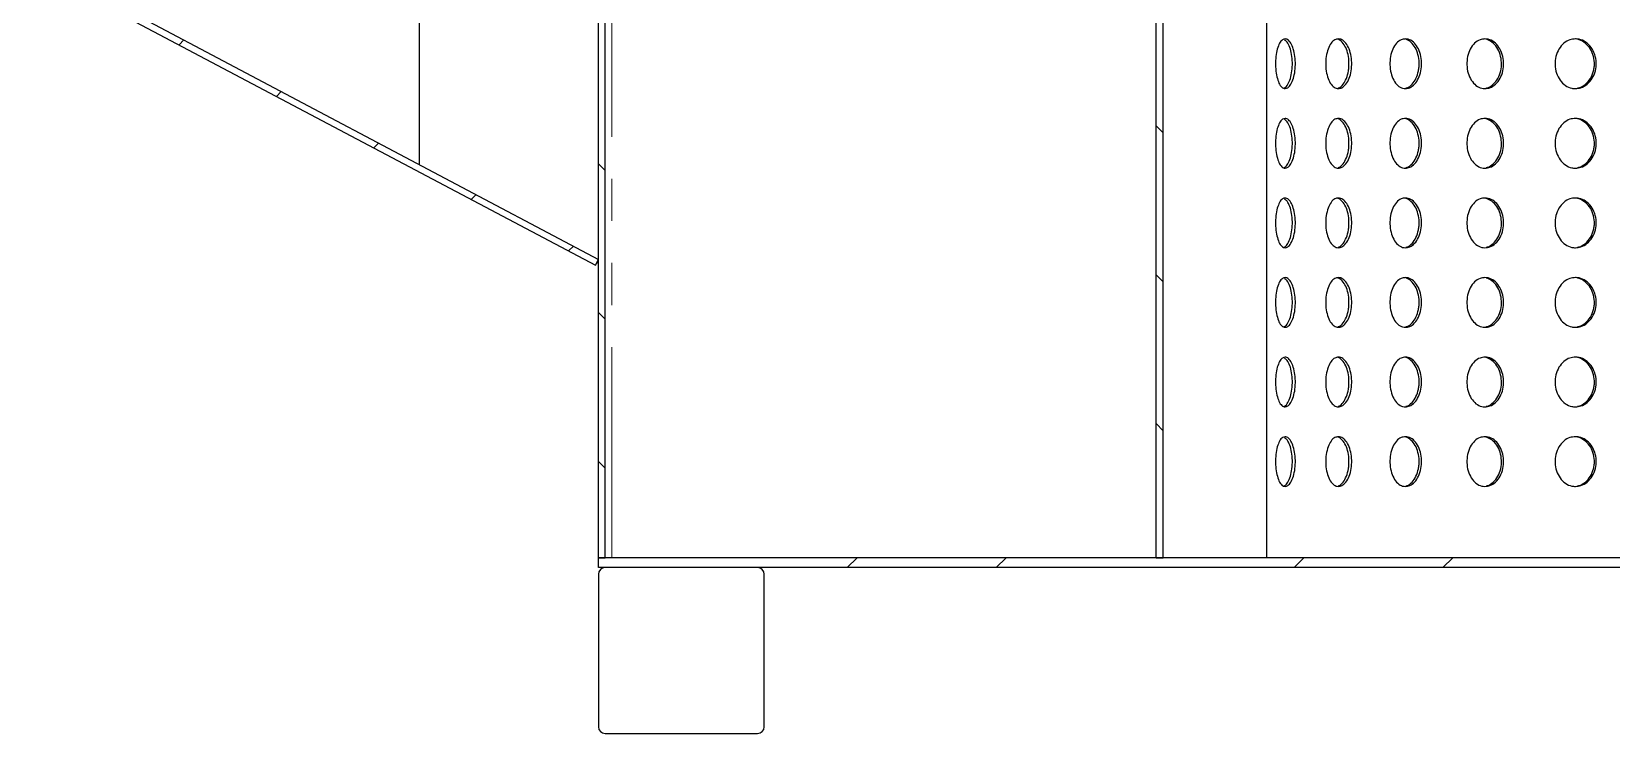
# Model space of a CAD drawing. Header units: millimetres. Extents: x 0 to 594, y 0 to 420.
# Drawn here: x 105.52 to 153.16, y 71.24 to 92.41 of the extents above; entities that cross this region are included whole.
import ezdxf

# ---------------------------------------------------------------- set-up
doc = ezdxf.new("R2010")
doc.units = ezdxf.units.MM
doc.linetypes.add('PHANTOM', pattern=[12.7, 6.35, -1.27, 1.27, -1.27, 1.27, -1.27])

msp = doc.modelspace()

# ---------------------------------------------------------------- hatches: boundary and pattern name
at = {"linetype": 'Continuous', "lineweight": 18}
h = msp.add_hatch(dxfattribs=at)
h.set_pattern_fill('ANSI31', color=256, angle=90, style=0)
h.paths.add_polyline_path([(122.6166, 126.539), (122.6166, 76.539), (122.8166, 76.539), (122.8166, 126.539)], flags=0)
h = msp.add_hatch(dxfattribs=at)
h.set_pattern_fill('ANSI31', color=256, angle=90, style=0)
h.paths.add_polyline_path([(139.4368, 126.539), (139.4368, 76.539), (139.6496, 76.539), (139.6496, 126.539)], flags=0)
h = msp.add_hatch(dxfattribs=at)
h.set_pattern_fill('ANSI31', color=256, style=0)
edge = h.paths.add_edge_path(flags=0)
edge.add_line((122.6166, 85.539), (105.8294, 94.4263))
edge.add_arc((105.923, 94.6031), 0.2, 180, 242.10273, ccw=False)
edge.add_line((105.723, 94.6031), (105.723, 108.1214))
edge.add_arc((105.923, 108.1214), 0.2, 117.89727, 180, ccw=False)
edge.add_line((105.8294, 108.2982), (122.6166, 117.1855))
edge.add_line((122.6166, 117.1855), (122.523, 117.3622))
edge.add_line((122.523, 117.3622), (105.7359, 108.4749))
edge.add_arc((105.923, 108.1214), 0.4, 117.89727, 180)
edge.add_line((105.523, 108.1214), (105.523, 94.6031))
edge.add_arc((105.923, 94.6031), 0.4, 180, 242.10273)
edge.add_line((105.7359, 94.2495), (122.523, 85.3622))
edge.add_line((122.523, 85.3622), (122.6166, 85.539))
h = msp.add_hatch(dxfattribs=at)
h.set_pattern_fill('ANSI32', color=256, style=0)
h.paths.add_polyline_path([(122.6166, 76.539), (122.6166, 76.239), (164.9166, 76.239), (164.9166, 76.539)], flags=0)

# ---------------------------------------------------------------- linework, layer by layer
at = {"color": 7, "linetype": 'Continuous', "lineweight": 25}
for p, q in [((122.6166, 76.539), (122.6166, 126.539)), ((122.8166, 76.539), (122.8166, 126.539)), ((139.4368, 76.539), (139.4368, 126.539)), ((139.6496, 76.539), (139.6496, 126.539)), ((142.7676, 76.539), (142.7676, 126.539)), ((117.223, 88.3944), (117.223, 114.33)), ((105.8294, 94.4263), (122.6166, 85.539)), ((105.7359, 94.2495), (122.523, 85.3622)), ((122.523, 85.3622), (122.6166, 85.539)), ((122.5698, 85.4506), (122.6166, 85.4258)), ((122.6166, 76.539), (122.8166, 76.539)), ((164.9166, 76.539), (122.6166, 76.539)), ((122.6166, 76.239), (122.6166, 76.539)), ((164.9166, 76.239), (122.6166, 76.239)), ((139.4368, 76.539), (139.6496, 76.539)), ((122.6166, 76.039), (122.6166, 71.439)), ((127.6166, 71.439), (127.6166, 76.039)), ((122.8166, 71.239), (127.4166, 71.239))]:
    msp.add_line(p, q, dxfattribs=at)
at = {"color": 8, "linetype": 'PHANTOM', "lineweight": 18}
msp.add_line((123.0166, 76.539), (123.0166, 126.539), dxfattribs=at)
at = {"color": 7, "linetype": 'Continuous', "lineweight": 25}
for centre, start, end in [((122.8166, 76.039), 90, 180), ((127.4166, 76.039), 0, 90), ((122.8166, 71.439), 180, 270), ((127.4166, 71.439), 270, 0)]:
    msp.add_arc(centre, 0.2, start, end, dxfattribs=at)
for points, knots in [([(143.3218, 92.189), (143.2951, 92.1839), (143.2353, 92.1724), (143.1519, 92.0675), (143.0828, 91.8904), (143.0404, 91.6608), (143.0286, 91.4061), (143.0485, 91.1546), (143.0986, 90.9349), (143.1741, 90.7737), (143.2531, 90.6976), (143.3041, 90.6912), (143.3218, 90.689)], [0, 0, 0, 0, 0.08595242, 0.19259521, 0.29929291, 0.40619713, 0.51358268, 0.62122631, 0.728711, 0.8359472, 0.94293538, 1, 1, 1, 1]), ([(143.2868, 90.7074), (143.2947, 90.7095), (143.3364, 90.7204), (143.4079, 90.8126), (143.4857, 90.9884), (143.5344, 91.2203), (143.5478, 91.4743), (143.5245, 91.7243), (143.4677, 91.9395), (143.3918, 92.0961), (143.3333, 92.1385), (143.3076, 92.1572)], [0, 0, 0, 0, 0.02928126, 0.15517902, 0.28112523, 0.40631418, 0.53072921, 0.65455039, 0.77834435, 0.90284881, 1, 1, 1, 1]), ([(143.3218, 90.689), (143.349, 90.6942), (143.4101, 90.7057), (143.4998, 90.8116), (143.5768, 90.9904), (143.6251, 91.2212), (143.6382, 91.4758), (143.6147, 91.7258), (143.5578, 91.9437), (143.4749, 92.1041), (143.3914, 92.1803), (143.3398, 92.1867), (143.3218, 92.189)], [0, 0, 0, 0, 0.0865732, 0.1939089, 0.3013117, 0.4084549, 0.5153367, 0.6219472, 0.728499, 0.8353946, 0.9426931, 1, 1, 1, 1]), ([(144.9287, 92.189), (144.8936, 92.1839), (144.815, 92.1724), (144.7047, 92.0675), (144.6127, 91.8904), (144.556, 91.6608), (144.54, 91.4061), (144.5668, 91.1546), (144.6337, 90.9349), (144.734, 90.7737), (144.8385, 90.6976), (144.9054, 90.6912), (144.9286, 90.689)], [0, 0, 0, 0, 0.0859528, 0.1925951, 0.2992938, 0.4061968, 0.5135827, 0.6212264, 0.7287106, 0.8359461, 0.9429374, 1, 1, 1, 1]), ([(144.9176, 90.7074), (144.9279, 90.7095), (144.9825, 90.7204), (145.0753, 90.8127), (145.176, 90.9883), (145.2282, 91.1818), (145.2448, 91.3255), (145.2485, 91.4081), (145.2486, 91.5327), (145.2267, 91.7194), (145.1546, 91.9383), (145.0481, 92.0967), (144.9625, 92.1682), (144.918, 92.1759), (144.9176, 92.176)], [0, 0, 0, 0, 0.028489, 0.151018, 0.2735901, 0.395425, 0.4553068, 0.4851698, 0.5150316, 0.635314, 0.7555755, 0.8767218, 0.9987916, 1, 1, 1, 1]), ([(144.9286, 90.689), (144.9643, 90.6942), (145.0443, 90.7057), (145.1609, 90.8116), (145.2604, 90.9904), (145.3226, 91.2212), (145.3395, 91.4758), (145.3093, 91.7258), (145.2359, 91.9437), (145.1286, 92.1041), (145.0198, 92.1803), (144.9522, 92.1867), (144.9287, 92.189)], [0, 0, 0, 0, 0.0865742, 0.1939075, 0.3013111, 0.4084549, 0.5153366, 0.621947, 0.7284991, 0.8353953, 0.942692, 1, 1, 1, 1]), ([(146.9507, 92.189), (146.908, 92.1839), (146.8122, 92.1724), (146.6769, 92.0675), (146.5639, 91.8904), (146.4939, 91.6608), (146.4743, 91.4061), (146.5072, 91.1546), (146.5897, 90.9349), (146.713, 90.7737), (146.8409, 90.6976), (146.9224, 90.6912), (146.9507, 90.689)], [0, 0, 0, 0, 0.0859528, 0.1925954, 0.2992936, 0.4061973, 0.513583, 0.6212265, 0.7287121, 0.8359482, 0.9429376, 1, 1, 1, 1]), ([(146.9507, 90.689), (146.9941, 90.6942), (147.0914, 90.7057), (147.2326, 90.8116), (147.3527, 90.9904), (147.4276, 91.2212), (147.448, 91.4758), (147.4116, 91.7258), (147.3232, 91.9437), (147.1935, 92.1041), (147.0617, 92.1803), (146.9794, 92.1867), (146.9507, 92.189)], [0, 0, 0, 0, 0.0865746, 0.1939078, 0.3013113, 0.4084547, 0.5153367, 0.6219475, 0.7285, 0.8353945, 0.942693, 1, 1, 1, 1]), ([(146.9638, 90.7074), (146.9763, 90.7095), (147.0427, 90.7204), (147.1551, 90.8127), (147.2766, 90.9883), (147.3395, 91.1818), (147.3594, 91.3255), (147.364, 91.4081), (147.364, 91.5327), (147.3377, 91.7194), (147.2509, 91.9383), (147.1221, 92.0967), (147.0185, 92.1682), (146.9644, 92.1759), (146.9638, 92.176)], [0, 0, 0, 0, 0.0284854, 0.1510151, 0.273587, 0.3954251, 0.4553072, 0.4851706, 0.5150327, 0.6353164, 0.7555793, 0.8767263, 0.9987989, 1, 1, 1, 1]), ([(149.3486, 92.189), (149.299, 92.1839), (149.1879, 92.1724), (149.0304, 92.0675), (148.8985, 91.8904), (148.8166, 91.6608), (148.7936, 91.4061), (148.8322, 91.1546), (148.9286, 90.9349), (149.0724, 90.7737), (149.2212, 90.6976), (149.3157, 90.6912), (149.3486, 90.689)], [0, 0, 0, 0, 0.0859507, 0.1925936, 0.2992924, 0.4061961, 0.513582, 0.6212256, 0.7287113, 0.8359473, 0.9429379, 1, 1, 1, 1]), ([(149.3486, 90.689), (149.3989, 90.6942), (149.5116, 90.7057), (149.6747, 90.8116), (149.8131, 90.9904), (149.8992, 91.2212), (149.9226, 91.4758), (149.8808, 91.7258), (149.7791, 91.9437), (149.6296, 92.1041), (149.4772, 92.1803), (149.3818, 92.1867), (149.3486, 92.189)], [0, 0, 0, 0, 0.0865736, 0.1939071, 0.3013107, 0.4084549, 0.5153364, 0.621947, 0.7284981, 0.8353942, 0.9426916, 1, 1, 1, 1]), ([(149.3856, 90.7074), (149.4001, 90.7095), (149.477, 90.7204), (149.6067, 90.8126), (149.7468, 90.9884), (149.8335, 91.2203), (149.8573, 91.4743), (149.8158, 91.7241), (149.7145, 91.9401), (149.5664, 92.1062), (149.4458, 92.1526), (149.3856, 92.1758)], [0, 0, 0, 0, 0.02849345, 0.15108165, 0.27371601, 0.39561313, 0.51675633, 0.63732117, 0.75785944, 0.87908968, 1, 1, 1, 1]), ([(152.0757, 92.189), (152.0202, 92.1839), (151.8959, 92.1724), (151.7192, 92.0675), (151.5709, 91.8904), (151.4788, 91.6608), (151.4529, 91.4061), (151.4964, 91.1546), (151.6048, 90.9349), (151.7664, 90.7737), (151.9332, 90.6976), (152.0389, 90.6912), (152.0757, 90.689)], [0, 0, 0, 0, 0.08595364, 0.19259497, 0.29929368, 0.40619736, 0.51358259, 0.62122578, 0.72871037, 0.83594602, 0.9429357, 1, 1, 1, 1]), ([(152.0757, 90.689), (152.1319, 90.6942), (152.2578, 90.7057), (152.4396, 90.8116), (152.5936, 90.9904), (152.6893, 91.2212), (152.7152, 91.4758), (152.6688, 91.7258), (152.5557, 91.9437), (152.3894, 92.1041), (152.2194, 92.1803), (152.1128, 92.1867), (152.0757, 92.189)], [0, 0, 0, 0, 0.0865711, 0.1939065, 0.3013108, 0.4084544, 0.5153363, 0.621947, 0.7284993, 0.8353939, 0.9426942, 1, 1, 1, 1]), ([(152.1358, 90.7074), (152.152, 90.7095), (152.2379, 90.7204), (152.3824, 90.8127), (152.5383, 90.9883), (152.6185, 91.1818), (152.6441, 91.3255), (152.6498, 91.4081), (152.6499, 91.5327), (152.6164, 91.7194), (152.5053, 91.9383), (152.3401, 92.0967), (152.2066, 92.1682), (152.1366, 92.1759), (152.1359, 92.176)], [0, 0, 0, 0, 0.0284701, 0.1510031, 0.2735807, 0.3954214, 0.4553057, 0.4851698, 0.5150328, 0.6353202, 0.7555866, 0.8767378, 0.9988139, 1, 1, 1, 1]), ([(143.3218, 89.789), (143.2951, 89.7839), (143.2353, 89.7724), (143.1519, 89.6676), (143.0828, 89.4904), (143.0404, 89.2608), (143.0286, 89.0061), (143.0485, 88.7546), (143.0986, 88.5349), (143.1741, 88.3737), (143.2531, 88.2977), (143.3041, 88.2912), (143.3218, 88.289)], [0, 0, 0, 0, 0.0859524, 0.1925952, 0.2992928, 0.406197, 0.5135838, 0.6212261, 0.7287119, 0.8359473, 0.9429354, 1, 1, 1, 1]), ([(143.2868, 88.3074), (143.2947, 88.3095), (143.3364, 88.3204), (143.4079, 88.4126), (143.4857, 88.5884), (143.5344, 88.8203), (143.5478, 89.0743), (143.5245, 89.3243), (143.4677, 89.5395), (143.3918, 89.6961), (143.3333, 89.7385), (143.3076, 89.7572)], [0, 0, 0, 0, 0.0292813, 0.155179, 0.2811241, 0.4063144, 0.5307279, 0.6545505, 0.7783444, 0.9028488, 1, 1, 1, 1]), ([(143.3218, 88.289), (143.349, 88.2942), (143.4101, 88.3057), (143.4998, 88.4116), (143.5768, 88.5904), (143.6251, 88.8212), (143.6382, 89.0758), (143.6147, 89.3258), (143.5578, 89.5437), (143.4749, 89.7041), (143.3914, 89.7803), (143.3398, 89.7867), (143.3218, 89.789)], [0, 0, 0, 0, 0.0865732, 0.1939089, 0.3013117, 0.4084549, 0.5153354, 0.6219472, 0.7284989, 0.8353946, 0.9426931, 1, 1, 1, 1]), ([(144.9287, 89.789), (144.8936, 89.7839), (144.815, 89.7724), (144.7047, 89.6676), (144.6127, 89.4904), (144.556, 89.2608), (144.54, 89.0061), (144.5668, 88.7546), (144.6337, 88.5349), (144.734, 88.3737), (144.8385, 88.2977), (144.9054, 88.2912), (144.9286, 88.289)], [0, 0, 0, 0, 0.0859528, 0.192595, 0.2992937, 0.4061967, 0.5135838, 0.6212263, 0.7287115, 0.8359461, 0.9429374, 1, 1, 1, 1]), ([(144.9176, 88.3074), (144.9279, 88.3095), (144.9825, 88.3204), (145.0753, 88.4127), (145.176, 88.5883), (145.2282, 88.7818), (145.2448, 88.9255), (145.2485, 89.0081), (145.2486, 89.1327), (145.2267, 89.3194), (145.1546, 89.5383), (145.0481, 89.6967), (144.9625, 89.7682), (144.918, 89.7759), (144.9176, 89.776)], [0, 0, 0, 0, 0.028489, 0.1510181, 0.2735892, 0.3954254, 0.4553072, 0.4851702, 0.515032, 0.6353144, 0.755576, 0.8767223, 0.9987916, 1, 1, 1, 1]), ([(144.9286, 88.289), (144.9643, 88.2942), (145.0443, 88.3057), (145.1609, 88.4116), (145.2604, 88.5904), (145.3226, 88.8212), (145.3395, 89.0758), (145.3093, 89.3258), (145.2359, 89.5437), (145.1286, 89.7041), (145.0198, 89.7803), (144.9522, 89.7867), (144.9287, 89.789)], [0, 0, 0, 0, 0.0865742, 0.1939075, 0.3013111, 0.4084549, 0.5153354, 0.621947, 0.7284991, 0.8353953, 0.942692, 1, 1, 1, 1]), ([(146.9507, 89.789), (146.908, 89.7839), (146.8122, 89.7724), (146.6769, 89.6676), (146.5639, 89.4904), (146.4939, 89.2608), (146.4743, 89.0061), (146.5072, 88.7546), (146.5897, 88.5349), (146.713, 88.3737), (146.8409, 88.2977), (146.9224, 88.2912), (146.9507, 88.289)], [0, 0, 0, 0, 0.0859528, 0.1925953, 0.2992935, 0.4061972, 0.5135841, 0.6212263, 0.7287129, 0.8359482, 0.9429376, 1, 1, 1, 1]), ([(146.9507, 88.289), (146.9941, 88.2942), (147.0914, 88.3057), (147.2326, 88.4116), (147.3527, 88.5904), (147.4276, 88.8212), (147.448, 89.0758), (147.4116, 89.3258), (147.3232, 89.5437), (147.1935, 89.7041), (147.0617, 89.7803), (146.9794, 89.7867), (146.9507, 89.789)], [0, 0, 0, 0, 0.08657458, 0.19390784, 0.30131132, 0.40845476, 0.51533547, 0.62194751, 0.7285, 0.83539446, 0.942693, 1, 1, 1, 1]), ([(146.9638, 88.3074), (146.9763, 88.3095), (147.0427, 88.3204), (147.1551, 88.4127), (147.2766, 88.5883), (147.3395, 88.7818), (147.3594, 88.9255), (147.364, 89.0081), (147.364, 89.1327), (147.3377, 89.3194), (147.2509, 89.5383), (147.1221, 89.6968), (147.0185, 89.7681), (146.9644, 89.7759), (146.9638, 89.776)], [0, 0, 0, 0, 0.0284854, 0.1510151, 0.273586, 0.3954254, 0.4553076, 0.4851709, 0.5150331, 0.6353168, 0.7555797, 0.8767266, 0.9987987, 1, 1, 1, 1]), ([(149.3486, 89.789), (149.299, 89.7839), (149.1879, 89.7724), (149.0304, 89.6676), (148.8985, 89.4904), (148.8166, 89.2608), (148.7936, 89.0061), (148.8322, 88.7546), (148.9286, 88.5349), (149.0724, 88.3737), (149.2212, 88.2977), (149.3157, 88.2912), (149.3486, 88.289)], [0, 0, 0, 0, 0.0859506, 0.1925936, 0.2992923, 0.406196, 0.5135831, 0.6212254, 0.7287122, 0.8359474, 0.9429379, 1, 1, 1, 1]), ([(149.3486, 88.289), (149.3989, 88.2942), (149.5116, 88.3057), (149.6747, 88.4116), (149.8131, 88.5904), (149.8992, 88.8212), (149.9226, 89.0758), (149.8808, 89.3258), (149.7791, 89.5437), (149.6296, 89.7041), (149.4772, 89.7803), (149.3818, 89.7867), (149.3486, 89.789)], [0, 0, 0, 0, 0.0865736, 0.1939071, 0.3013107, 0.4084549, 0.5153351, 0.621947, 0.7284981, 0.8353942, 0.9426916, 1, 1, 1, 1]), ([(149.3856, 88.3074), (149.4001, 88.3095), (149.477, 88.3204), (149.6067, 88.4126), (149.7468, 88.5884), (149.8335, 88.8203), (149.8573, 89.0743), (149.8158, 89.3241), (149.7145, 89.5401), (149.5664, 89.7062), (149.4458, 89.7526), (149.3856, 89.7758)], [0, 0, 0, 0, 0.0284936, 0.1510818, 0.2737151, 0.3956134, 0.5167551, 0.6373213, 0.7578595, 0.8790897, 1, 1, 1, 1]), ([(152.0757, 89.789), (152.0202, 89.7839), (151.8959, 89.7724), (151.7192, 89.6676), (151.5709, 89.4904), (151.4788, 89.2608), (151.4529, 89.0061), (151.4964, 88.7546), (151.6048, 88.5349), (151.7664, 88.3737), (151.9332, 88.2977), (152.0389, 88.2912), (152.0757, 88.289)], [0, 0, 0, 0, 0.0859536, 0.1925949, 0.2992936, 0.4061972, 0.5135837, 0.6212256, 0.7287113, 0.8359461, 0.9429357, 1, 1, 1, 1]), ([(152.0757, 88.289), (152.1319, 88.2942), (152.2578, 88.3057), (152.4396, 88.4116), (152.5936, 88.5904), (152.6893, 88.8212), (152.7152, 89.0758), (152.6688, 89.3258), (152.5557, 89.5437), (152.3894, 89.7041), (152.2194, 89.7803), (152.1128, 89.7867), (152.0757, 89.789)], [0, 0, 0, 0, 0.0865711, 0.1939065, 0.3013108, 0.4084544, 0.5153351, 0.621947, 0.7284992, 0.8353939, 0.9426942, 1, 1, 1, 1]), ([(152.1358, 88.3074), (152.152, 88.3095), (152.2379, 88.3204), (152.3824, 88.4127), (152.5383, 88.5883), (152.6185, 88.7818), (152.6441, 88.9255), (152.6498, 89.0081), (152.6499, 89.1327), (152.6164, 89.3194), (152.5053, 89.5383), (152.3401, 89.6968), (152.2066, 89.7681), (152.1366, 89.7759), (152.1359, 89.776)], [0, 0, 0, 0, 0.0284701, 0.1510031, 0.2735797, 0.3954217, 0.455306, 0.4851701, 0.5150332, 0.6353205, 0.7555869, 0.8767381, 0.9988137, 1, 1, 1, 1]), ([(143.3218, 87.389), (143.2951, 87.3839), (143.2353, 87.3724), (143.1519, 87.2675), (143.0828, 87.0903), (143.0404, 86.8608), (143.0286, 86.6061), (143.0485, 86.3546), (143.0986, 86.1349), (143.1741, 85.9737), (143.2531, 85.8977), (143.3041, 85.8912), (143.3218, 85.889)], [0, 0, 0, 0, 0.0859525, 0.1925953, 0.299293, 0.4061973, 0.5135829, 0.6212266, 0.7287113, 0.8359476, 0.9429354, 1, 1, 1, 1]), ([(143.2868, 85.9074), (143.2947, 85.9095), (143.3364, 85.9204), (143.4079, 86.0126), (143.4857, 86.1884), (143.5344, 86.4203), (143.5478, 86.6743), (143.5245, 86.9243), (143.4677, 87.1395), (143.3918, 87.2961), (143.3333, 87.3385), (143.3076, 87.3572)], [0, 0, 0, 0, 0.0292815, 0.1551786, 0.2811248, 0.4063151, 0.5307287, 0.6545499, 0.7783438, 0.9028483, 1, 1, 1, 1]), ([(143.3218, 85.889), (143.349, 85.8942), (143.4101, 85.9057), (143.4998, 86.0116), (143.5768, 86.1904), (143.6251, 86.4212), (143.6382, 86.6758), (143.6147, 86.9258), (143.5578, 87.1437), (143.4749, 87.3041), (143.3914, 87.3803), (143.3398, 87.3867), (143.3218, 87.389)], [0, 0, 0, 0, 0.086573, 0.1939087, 0.3013124, 0.4084556, 0.5153361, 0.6219466, 0.7284994, 0.8353943, 0.9426932, 1, 1, 1, 1]), ([(144.9287, 87.389), (144.8936, 87.3839), (144.815, 87.3724), (144.7047, 87.2675), (144.6127, 87.0904), (144.556, 86.8608), (144.54, 86.6061), (144.5668, 86.3546), (144.6337, 86.1349), (144.734, 85.9737), (144.8385, 85.8977), (144.9054, 85.8912), (144.9286, 85.889)], [0, 0, 0, 0, 0.08595284, 0.19259515, 0.29929395, 0.40619701, 0.5135829, 0.6212267, 0.72871089, 0.83594641, 0.94293734, 1, 1, 1, 1]), ([(144.9176, 85.9074), (144.9279, 85.9095), (144.9825, 85.9204), (145.0753, 86.0127), (145.176, 86.1883), (145.2282, 86.3818), (145.2448, 86.5255), (145.2485, 86.6081), (145.2486, 86.7327), (145.2267, 86.9194), (145.1546, 87.1383), (145.0481, 87.2967), (144.9625, 87.3682), (144.918, 87.3759), (144.9176, 87.376)], [0, 0, 0, 0, 0.028489, 0.1510175, 0.2735896, 0.3954259, 0.4553062, 0.4851693, 0.5150311, 0.6353135, 0.7555763, 0.8767217, 0.9987916, 1, 1, 1, 1]), ([(144.9286, 85.889), (144.9643, 85.8942), (145.0443, 85.9057), (145.1609, 86.0116), (145.2604, 86.1904), (145.3226, 86.4212), (145.3395, 86.6758), (145.3093, 86.9258), (145.2359, 87.1437), (145.1286, 87.3041), (145.0198, 87.3803), (144.9522, 87.3867), (144.9287, 87.389)], [0, 0, 0, 0, 0.086574, 0.1939073, 0.3013118, 0.4084556, 0.5153361, 0.6219465, 0.7284996, 0.835395, 0.9426921, 1, 1, 1, 1]), ([(146.9507, 87.389), (146.908, 87.3839), (146.8122, 87.3724), (146.6769, 87.2675), (146.5639, 87.0904), (146.4939, 86.8608), (146.4743, 86.6061), (146.5072, 86.3546), (146.5897, 86.1349), (146.713, 85.9737), (146.8409, 85.8977), (146.9224, 85.8912), (146.9507, 85.889)], [0, 0, 0, 0, 0.0859529, 0.1925955, 0.2992937, 0.4061975, 0.5135832, 0.6212268, 0.7287124, 0.8359486, 0.9429376, 1, 1, 1, 1]), ([(146.9507, 85.889), (146.9941, 85.8942), (147.0914, 85.9057), (147.2326, 86.0116), (147.3527, 86.1904), (147.4276, 86.4212), (147.448, 86.6758), (147.4116, 86.9258), (147.3232, 87.1437), (147.1935, 87.3041), (147.0617, 87.3803), (146.9794, 87.3867), (146.9507, 87.389)], [0, 0, 0, 0, 0.08657441, 0.19390765, 0.30131201, 0.40845544, 0.51533615, 0.62194694, 0.7285005, 0.83539416, 0.94269311, 1, 1, 1, 1]), ([(146.9638, 85.9074), (146.9763, 85.9095), (147.0427, 85.9204), (147.1551, 86.0127), (147.2766, 86.1883), (147.3395, 86.3818), (147.3594, 86.5255), (147.364, 86.6081), (147.364, 86.7327), (147.3377, 86.9194), (147.2509, 87.1383), (147.1221, 87.2968), (147.0185, 87.3681), (146.9644, 87.3759), (146.9638, 87.376)], [0, 0, 0, 0, 0.0284855, 0.1510147, 0.2735866, 0.395426, 0.4553067, 0.4851701, 0.5150322, 0.635316, 0.7555801, 0.8767261, 0.9987987, 1, 1, 1, 1]), ([(149.3486, 87.389), (149.299, 87.3839), (149.1879, 87.3724), (149.0304, 87.2675), (148.8985, 87.0904), (148.8166, 86.8608), (148.7936, 86.6061), (148.8322, 86.3546), (148.9286, 86.1349), (149.0724, 85.9737), (149.2212, 85.8977), (149.3157, 85.8912), (149.3486, 85.889)], [0, 0, 0, 0, 0.0859507, 0.1925937, 0.2992925, 0.4061963, 0.5135822, 0.6212258, 0.7287116, 0.8359477, 0.9429379, 1, 1, 1, 1]), ([(149.3486, 85.889), (149.3989, 85.8942), (149.5116, 85.9057), (149.6747, 86.0116), (149.8131, 86.1904), (149.8992, 86.4212), (149.9226, 86.6758), (149.8808, 86.9258), (149.7791, 87.1437), (149.6296, 87.3041), (149.4772, 87.3803), (149.3818, 87.3867), (149.3486, 87.389)], [0, 0, 0, 0, 0.0865734, 0.1939069, 0.3013114, 0.4084556, 0.5153358, 0.6219464, 0.7284986, 0.8353939, 0.9426918, 1, 1, 1, 1]), ([(149.3856, 85.9074), (149.4001, 85.9095), (149.477, 85.9204), (149.6067, 86.0126), (149.7468, 86.1884), (149.8335, 86.4203), (149.8573, 86.6743), (149.8158, 86.9241), (149.7145, 87.1401), (149.5664, 87.3062), (149.4458, 87.3526), (149.3856, 87.3758)], [0, 0, 0, 0, 0.0284936, 0.1510812, 0.2737156, 0.395614, 0.5167558, 0.6373207, 0.7578589, 0.8790892, 1, 1, 1, 1]), ([(152.0757, 87.389), (152.0202, 87.3839), (151.8959, 87.3724), (151.7192, 87.2675), (151.5709, 87.0904), (151.4788, 86.8608), (151.4529, 86.6061), (151.4964, 86.3546), (151.6048, 86.1349), (151.7664, 85.9737), (151.9332, 85.8977), (152.0389, 85.8912), (152.0757, 85.889)], [0, 0, 0, 0, 0.0859537, 0.1925951, 0.2992938, 0.4061975, 0.5135828, 0.621226, 0.7287107, 0.8359464, 0.9429357, 1, 1, 1, 1]), ([(152.0757, 85.889), (152.1319, 85.8942), (152.2578, 85.9057), (152.4396, 86.0116), (152.5936, 86.1904), (152.6893, 86.4212), (152.7152, 86.6758), (152.6688, 86.9258), (152.5557, 87.1437), (152.3894, 87.3041), (152.2194, 87.3803), (152.1128, 87.3867), (152.0757, 87.389)], [0, 0, 0, 0, 0.086571, 0.1939064, 0.3013115, 0.4084551, 0.5153358, 0.6219464, 0.7284997, 0.8353936, 0.9426944, 1, 1, 1, 1]), ([(152.1358, 85.9074), (152.152, 85.9095), (152.2379, 85.9204), (152.3824, 86.0127), (152.5383, 86.1883), (152.6185, 86.3818), (152.6441, 86.5255), (152.6498, 86.6081), (152.6499, 86.7327), (152.6164, 86.9194), (152.5053, 87.1383), (152.3401, 87.2968), (152.2066, 87.3681), (152.1366, 87.3759), (152.1359, 87.376)], [0, 0, 0, 0, 0.0284701, 0.1510025, 0.2735801, 0.3954222, 0.4553051, 0.4851692, 0.5150323, 0.6353196, 0.7555873, 0.8767376, 0.9988137, 1, 1, 1, 1]), ([(143.3218, 84.989), (143.2951, 84.9839), (143.2353, 84.9724), (143.1519, 84.8675), (143.0828, 84.6904), (143.0404, 84.4608), (143.0286, 84.2061), (143.0485, 83.9546), (143.0986, 83.7349), (143.1741, 83.5737), (143.2531, 83.4977), (143.3041, 83.4912), (143.3218, 83.489)], [0, 0, 0, 0, 0.08595242, 0.19259521, 0.29929291, 0.40619712, 0.51358393, 0.62122632, 0.72871101, 0.83594721, 0.94293538, 1, 1, 1, 1]), ([(143.2868, 83.5074), (143.2947, 83.5095), (143.3364, 83.5204), (143.4079, 83.6126), (143.4857, 83.7884), (143.5344, 84.0203), (143.5478, 84.2743), (143.5245, 84.5243), (143.4677, 84.7395), (143.3918, 84.8961), (143.3333, 84.9385), (143.3076, 84.9572)], [0, 0, 0, 0, 0.02928126, 0.15517902, 0.28112523, 0.40631418, 0.53072921, 0.65455039, 0.77834435, 0.90284881, 1, 1, 1, 1]), ([(143.3218, 83.489), (143.349, 83.4942), (143.4101, 83.5057), (143.4998, 83.6116), (143.5768, 83.7904), (143.6251, 84.0212), (143.6382, 84.2758), (143.6147, 84.5258), (143.5578, 84.7437), (143.4749, 84.9041), (143.3914, 84.9803), (143.3398, 84.9867), (143.3218, 84.989)], [0, 0, 0, 0, 0.0865732, 0.1939089, 0.3013117, 0.4084549, 0.5153367, 0.6219472, 0.728499, 0.8353946, 0.9426931, 1, 1, 1, 1]), ([(144.9287, 84.989), (144.8936, 84.9839), (144.815, 84.9724), (144.7047, 84.8675), (144.6127, 84.6904), (144.556, 84.4608), (144.54, 84.2061), (144.5668, 83.9546), (144.6337, 83.7349), (144.734, 83.5737), (144.8385, 83.4977), (144.9054, 83.4912), (144.9286, 83.489)], [0, 0, 0, 0, 0.0859528, 0.19259507, 0.29929382, 0.40619683, 0.51358393, 0.62122644, 0.72871058, 0.83594606, 0.94293737, 1, 1, 1, 1]), ([(144.9176, 83.5074), (144.9279, 83.5095), (144.9825, 83.5204), (145.0753, 83.6127), (145.176, 83.7883), (145.2282, 83.9818), (145.2448, 84.1255), (145.2485, 84.2081), (145.2486, 84.3327), (145.2267, 84.5194), (145.1546, 84.7383), (145.0481, 84.8967), (144.9625, 84.9682), (144.918, 84.9759), (144.9176, 84.976)], [0, 0, 0, 0, 0.028489, 0.151018, 0.2735901, 0.395425, 0.4553068, 0.4851698, 0.5150316, 0.635314, 0.7555755, 0.8767218, 0.9987916, 1, 1, 1, 1]), ([(144.9286, 83.489), (144.9643, 83.4942), (145.0443, 83.5057), (145.1609, 83.6116), (145.2604, 83.7904), (145.3226, 84.0212), (145.3395, 84.2758), (145.3093, 84.5258), (145.2359, 84.7437), (145.1286, 84.9041), (145.0198, 84.9803), (144.9522, 84.9867), (144.9287, 84.989)], [0, 0, 0, 0, 0.0865742, 0.1939075, 0.3013111, 0.4084549, 0.5153366, 0.621947, 0.7284991, 0.8353953, 0.942692, 1, 1, 1, 1]), ([(146.9507, 84.989), (146.908, 84.9839), (146.8122, 84.9724), (146.6769, 84.8675), (146.5639, 84.6904), (146.4939, 84.4608), (146.4743, 84.2061), (146.5072, 83.9546), (146.5897, 83.7349), (146.713, 83.5737), (146.8409, 83.4977), (146.9224, 83.4912), (146.9507, 83.489)], [0, 0, 0, 0, 0.0859528, 0.1925954, 0.2992936, 0.4061973, 0.5135843, 0.6212265, 0.7287121, 0.8359482, 0.9429376, 1, 1, 1, 1]), ([(146.9507, 83.489), (146.9941, 83.4942), (147.0914, 83.5057), (147.2326, 83.6116), (147.3527, 83.7904), (147.4276, 84.0212), (147.448, 84.2758), (147.4116, 84.5258), (147.3232, 84.7437), (147.1935, 84.9041), (147.0617, 84.9803), (146.9794, 84.9867), (146.9507, 84.989)], [0, 0, 0, 0, 0.0865746, 0.1939078, 0.3013113, 0.4084547, 0.5153367, 0.6219475, 0.7285, 0.8353945, 0.942693, 1, 1, 1, 1]), ([(146.9638, 83.5074), (146.9763, 83.5095), (147.0427, 83.5204), (147.1551, 83.6127), (147.2766, 83.7883), (147.3395, 83.9818), (147.3594, 84.1255), (147.364, 84.2081), (147.364, 84.3327), (147.3377, 84.5194), (147.2509, 84.7383), (147.1221, 84.8967), (147.0185, 84.9682), (146.9644, 84.9759), (146.9638, 84.976)], [0, 0, 0, 0, 0.0284854, 0.1510151, 0.273587, 0.3954251, 0.4553072, 0.4851706, 0.5150327, 0.6353164, 0.7555793, 0.8767263, 0.9987989, 1, 1, 1, 1]), ([(149.3486, 84.989), (149.299, 84.9839), (149.1879, 84.9724), (149.0304, 84.8675), (148.8985, 84.6904), (148.8166, 84.4608), (148.7936, 84.2061), (148.8322, 83.9546), (148.9286, 83.7349), (149.0724, 83.5737), (149.2212, 83.4977), (149.3157, 83.4912), (149.3486, 83.489)], [0, 0, 0, 0, 0.0859507, 0.1925936, 0.2992924, 0.4061961, 0.5135833, 0.6212256, 0.7287113, 0.8359473, 0.9429379, 1, 1, 1, 1]), ([(149.3486, 83.489), (149.3989, 83.4942), (149.5116, 83.5057), (149.6747, 83.6116), (149.8131, 83.7904), (149.8992, 84.0212), (149.9226, 84.2758), (149.8808, 84.5258), (149.7791, 84.7437), (149.6296, 84.9041), (149.4772, 84.9803), (149.3818, 84.9867), (149.3486, 84.989)], [0, 0, 0, 0, 0.0865736, 0.1939071, 0.3013107, 0.4084549, 0.5153364, 0.621947, 0.7284981, 0.8353942, 0.9426916, 1, 1, 1, 1]), ([(149.3856, 83.5074), (149.4001, 83.5095), (149.477, 83.5204), (149.6067, 83.6126), (149.7468, 83.7884), (149.8335, 84.0203), (149.8573, 84.2743), (149.8158, 84.5241), (149.7145, 84.7401), (149.5664, 84.9062), (149.4458, 84.9526), (149.3856, 84.9758)], [0, 0, 0, 0, 0.0284936, 0.1510818, 0.2737161, 0.3956132, 0.5167564, 0.6373212, 0.7578595, 0.8790897, 1, 1, 1, 1]), ([(152.0757, 84.989), (152.0202, 84.9839), (151.8959, 84.9724), (151.7192, 84.8675), (151.5709, 84.6904), (151.4788, 84.4608), (151.4529, 84.2061), (151.4964, 83.9546), (151.6048, 83.7349), (151.7664, 83.5737), (151.9332, 83.4977), (152.0389, 83.4912), (152.0757, 83.489)], [0, 0, 0, 0, 0.0859536, 0.192595, 0.2992937, 0.4061974, 0.5135838, 0.6212258, 0.7287104, 0.835946, 0.9429357, 1, 1, 1, 1]), ([(152.0757, 83.489), (152.1319, 83.4942), (152.2578, 83.5057), (152.4396, 83.6116), (152.5936, 83.7904), (152.6893, 84.0212), (152.7152, 84.2758), (152.6688, 84.5258), (152.5557, 84.7437), (152.3894, 84.9041), (152.2194, 84.9803), (152.1128, 84.9867), (152.0757, 84.989)], [0, 0, 0, 0, 0.0865711, 0.1939065, 0.3013108, 0.4084544, 0.5153363, 0.621947, 0.7284993, 0.8353939, 0.9426942, 1, 1, 1, 1]), ([(152.1358, 83.5074), (152.152, 83.5095), (152.2379, 83.5204), (152.3824, 83.6127), (152.5383, 83.7883), (152.6185, 83.9818), (152.6441, 84.1255), (152.6498, 84.2081), (152.6499, 84.3327), (152.6164, 84.5194), (152.5053, 84.7383), (152.3401, 84.8967), (152.2066, 84.9682), (152.1366, 84.9759), (152.1359, 84.976)], [0, 0, 0, 0, 0.0284701, 0.1510031, 0.2735807, 0.3954214, 0.4553057, 0.4851698, 0.5150328, 0.6353202, 0.7555866, 0.8767378, 0.9988139, 1, 1, 1, 1]), ([(143.3218, 82.589), (143.2951, 82.5839), (143.2353, 82.5724), (143.1519, 82.4675), (143.0828, 82.2904), (143.0404, 82.0608), (143.0286, 81.8061), (143.0485, 81.5546), (143.0986, 81.3349), (143.1741, 81.1737), (143.2531, 81.0977), (143.3041, 81.0912), (143.3218, 81.089)], [0, 0, 0, 0, 0.08595223, 0.19259553, 0.29929232, 0.40619651, 0.51358328, 0.62122565, 0.7287114, 0.83594757, 0.94293528, 1, 1, 1, 1]), ([(143.2868, 81.1074), (143.2947, 81.1095), (143.3364, 81.1204), (143.4079, 81.2126), (143.4857, 81.3884), (143.5344, 81.6203), (143.5478, 81.8743), (143.5245, 82.1243), (143.4677, 82.3395), (143.3918, 82.4961), (143.3333, 82.5385), (143.3076, 82.5572)], [0, 0, 0, 0, 0.0292813, 0.1551791, 0.2811253, 0.406313, 0.5307281, 0.6545507, 0.7783447, 0.9028483, 1, 1, 1, 1]), ([(143.3218, 81.089), (143.349, 81.0942), (143.4101, 81.1057), (143.4998, 81.2116), (143.5768, 81.3904), (143.6251, 81.6212), (143.6382, 81.8758), (143.6147, 82.1258), (143.5578, 82.3437), (143.4749, 82.5041), (143.3914, 82.5803), (143.3398, 82.5867), (143.3218, 82.589)], [0, 0, 0, 0, 0.08657311, 0.19390879, 0.30131236, 0.40845439, 0.51533607, 0.62194651, 0.72849926, 0.83539482, 0.94269322, 1, 1, 1, 1]), ([(144.9287, 82.589), (144.8936, 82.5839), (144.815, 82.5724), (144.7047, 82.4675), (144.6127, 82.2904), (144.556, 82.0608), (144.54, 81.8061), (144.5668, 81.5546), (144.6337, 81.3349), (144.734, 81.1737), (144.8385, 81.0977), (144.9054, 81.0912), (144.9286, 81.089)], [0, 0, 0, 0, 0.0859526, 0.1925954, 0.2992932, 0.4061962, 0.5135833, 0.6212258, 0.728711, 0.8359464, 0.9429373, 1, 1, 1, 1]), ([(144.9176, 81.1074), (144.9279, 81.1095), (144.9825, 81.1204), (145.0753, 81.2127), (145.176, 81.3883), (145.2282, 81.5818), (145.2448, 81.7255), (145.2485, 81.8081), (145.2486, 81.9327), (145.2267, 82.1194), (145.1546, 82.3383), (145.0481, 82.4968), (144.9625, 82.5682), (144.918, 82.5759), (144.9176, 82.576)], [0, 0, 0, 0, 0.028489, 0.1510181, 0.2735903, 0.3954239, 0.4553072, 0.4851688, 0.515032, 0.635313, 0.7555759, 0.8767222, 0.9987916, 1, 1, 1, 1]), ([(144.9286, 81.089), (144.9643, 81.0942), (145.0443, 81.1057), (145.1609, 81.2116), (145.2604, 81.3904), (145.3226, 81.6212), (145.3395, 81.8758), (145.3093, 82.1258), (145.2359, 82.3437), (145.1286, 82.5041), (145.0198, 82.5803), (144.9522, 82.5867), (144.9287, 82.589)], [0, 0, 0, 0, 0.08657416, 0.19390739, 0.30131181, 0.40845436, 0.51533603, 0.62194634, 0.72849939, 0.83539557, 0.94269215, 1, 1, 1, 1]), ([(146.9507, 82.589), (146.908, 82.5839), (146.8122, 82.5724), (146.6769, 82.4675), (146.5639, 82.2904), (146.4939, 82.0608), (146.4743, 81.8061), (146.5072, 81.5546), (146.5897, 81.3349), (146.713, 81.1737), (146.8409, 81.0977), (146.9224, 81.0912), (146.9507, 81.089)], [0, 0, 0, 0, 0.08595265, 0.19259572, 0.299293, 0.40619667, 0.51358364, 0.62122583, 0.72871244, 0.83594856, 0.94293754, 1, 1, 1, 1]), ([(146.9507, 81.089), (146.9941, 81.0942), (147.0914, 81.1057), (147.2326, 81.2116), (147.3527, 81.3904), (147.4276, 81.6212), (147.448, 81.8758), (147.4116, 82.1258), (147.3232, 82.3437), (147.1935, 82.5041), (147.0617, 82.5803), (146.9794, 82.5867), (146.9507, 82.589)], [0, 0, 0, 0, 0.08657452, 0.19390769, 0.30131198, 0.4084542, 0.5153361, 0.62194682, 0.7285003, 0.83539469, 0.94269315, 1, 1, 1, 1]), ([(146.9638, 81.1074), (146.9763, 81.1095), (147.0427, 81.1204), (147.1551, 81.2127), (147.2766, 81.3883), (147.3395, 81.5818), (147.3594, 81.7255), (147.364, 81.8081), (147.364, 81.9327), (147.3377, 82.1194), (147.2509, 82.3383), (147.1221, 82.4968), (147.0185, 82.5681), (146.9644, 82.5759), (146.9638, 82.576)], [0, 0, 0, 0, 0.0284856, 0.1510153, 0.2735873, 0.3954241, 0.4553076, 0.4851696, 0.5150332, 0.6353155, 0.7555796, 0.8767266, 0.9987987, 1, 1, 1, 1]), ([(149.3486, 82.589), (149.299, 82.5839), (149.1879, 82.5724), (149.0304, 82.4675), (148.8985, 82.2904), (148.8166, 82.0608), (148.7936, 81.8061), (148.8322, 81.5546), (148.9286, 81.3349), (149.0724, 81.1737), (149.2212, 81.0977), (149.3157, 81.0912), (149.3486, 81.089)], [0, 0, 0, 0, 0.0859505, 0.192594, 0.2992918, 0.4061955, 0.5135826, 0.6212249, 0.7287117, 0.8359477, 0.9429378, 1, 1, 1, 1]), ([(149.3486, 81.089), (149.3989, 81.0942), (149.5116, 81.1057), (149.6747, 81.2116), (149.8131, 81.3904), (149.8992, 81.6212), (149.9226, 81.8758), (149.8808, 82.1258), (149.7791, 82.3437), (149.6296, 82.5041), (149.4772, 82.5803), (149.3818, 82.5867), (149.3486, 82.589)], [0, 0, 0, 0, 0.0865735, 0.1939069, 0.3013113, 0.4084544, 0.5153358, 0.6219463, 0.7284984, 0.8353944, 0.9426918, 1, 1, 1, 1]), ([(149.3856, 81.1074), (149.4001, 81.1095), (149.477, 81.1204), (149.6067, 81.2126), (149.7468, 81.3884), (149.8335, 81.6203), (149.8573, 81.8743), (149.8158, 82.1241), (149.7145, 82.3401), (149.5664, 82.5062), (149.4458, 82.5526), (149.3856, 82.5758)], [0, 0, 0, 0, 0.02849346, 0.15108169, 0.27371609, 0.39561196, 0.5167552, 0.63732147, 0.75785979, 0.87908915, 1, 1, 1, 1]), ([(152.0757, 82.589), (152.0202, 82.5839), (151.8959, 82.5724), (151.7192, 82.4675), (151.5709, 82.2904), (151.4788, 82.0608), (151.4529, 81.8061), (151.4964, 81.5546), (151.6048, 81.3349), (151.7664, 81.1737), (151.9332, 81.0977), (152.0389, 81.0912), (152.0757, 81.089)], [0, 0, 0, 0, 0.0859535, 0.1925953, 0.2992931, 0.4061967, 0.5135832, 0.6212251, 0.7287108, 0.8359464, 0.9429356, 1, 1, 1, 1]), ([(152.0757, 81.089), (152.1319, 81.0942), (152.2578, 81.1057), (152.4396, 81.2116), (152.5936, 81.3904), (152.6893, 81.6212), (152.7152, 81.8758), (152.6688, 82.1258), (152.5557, 82.3437), (152.3894, 82.5041), (152.2194, 82.5803), (152.1128, 82.5867), (152.0757, 82.589)], [0, 0, 0, 0, 0.0865711, 0.1939064, 0.3013115, 0.4084539, 0.5153357, 0.6219463, 0.7284996, 0.8353941, 0.9426944, 1, 1, 1, 1]), ([(152.1358, 81.1074), (152.152, 81.1095), (152.2379, 81.1204), (152.3824, 81.2127), (152.5383, 81.3883), (152.6185, 81.5818), (152.6441, 81.7255), (152.6498, 81.8081), (152.6499, 81.9327), (152.6164, 82.1194), (152.5053, 82.3383), (152.3401, 82.4968), (152.2066, 82.5681), (152.1366, 82.5759), (152.1359, 82.576)], [0, 0, 0, 0, 0.0284702, 0.1510031, 0.2735808, 0.3954203, 0.455306, 0.4851687, 0.5150332, 0.6353191, 0.7555869, 0.8767381, 0.9988137, 1, 1, 1, 1]), ([(143.3218, 80.189), (143.2951, 80.1839), (143.2353, 80.1724), (143.1519, 80.0675), (143.0828, 79.8904), (143.0404, 79.6608), (143.0286, 79.4061), (143.0485, 79.1546), (143.0986, 78.9349), (143.1741, 78.7737), (143.2531, 78.6977), (143.3041, 78.6912), (143.3218, 78.689)], [0, 0, 0, 0, 0.0859526, 0.1925954, 0.2992922, 0.4061964, 0.5135832, 0.6212256, 0.7287113, 0.8359475, 0.9429353, 1, 1, 1, 1]), ([(143.2868, 78.7074), (143.2947, 78.7095), (143.3364, 78.7204), (143.4079, 78.8126), (143.4857, 78.9884), (143.5344, 79.2203), (143.5478, 79.4743), (143.5245, 79.7243), (143.4677, 79.9395), (143.3918, 80.0961), (143.3333, 80.1385), (143.3076, 80.1572)], [0, 0, 0, 0, 0.0292813, 0.155179, 0.2811232, 0.4063134, 0.5307285, 0.6545496, 0.7783449, 0.9028493, 1, 1, 1, 1]), ([(143.3218, 78.689), (143.349, 78.6942), (143.4101, 78.7057), (143.4998, 78.8116), (143.5768, 78.9904), (143.6251, 79.2212), (143.6382, 79.4758), (143.6147, 79.7258), (143.5578, 79.9437), (143.4749, 80.1041), (143.3914, 80.1803), (143.3398, 80.1867), (143.3218, 80.189)], [0, 0, 0, 0, 0.0865732, 0.1939089, 0.3013126, 0.4084547, 0.5153364, 0.6219482, 0.7284988, 0.8353945, 0.942693, 1, 1, 1, 1]), ([(144.9287, 80.189), (144.8936, 80.1839), (144.815, 80.1724), (144.7047, 80.0675), (144.6127, 79.8904), (144.556, 79.6608), (144.54, 79.4061), (144.5668, 79.1546), (144.6337, 78.9349), (144.734, 78.7737), (144.8385, 78.6977), (144.9054, 78.6912), (144.9286, 78.689)], [0, 0, 0, 0, 0.085953, 0.1925952, 0.2992931, 0.4061961, 0.5135832, 0.6212257, 0.7287109, 0.8359464, 0.9429373, 1, 1, 1, 1]), ([(144.9176, 78.7074), (144.9279, 78.7095), (144.9825, 78.7204), (145.0753, 78.8127), (145.176, 78.9883), (145.2282, 79.1818), (145.2448, 79.3255), (145.2485, 79.4081), (145.2486, 79.5327), (145.2267, 79.7194), (145.1546, 79.9383), (145.0481, 80.0967), (144.9625, 80.1683), (144.918, 80.1759), (144.9176, 80.176)], [0, 0, 0, 0, 0.02848899, 0.15101811, 0.27358824, 0.39542447, 0.45530769, 0.48517073, 0.51503112, 0.63531351, 0.75557512, 0.87672236, 0.99879168, 1, 1, 1, 1]), ([(144.9286, 78.689), (144.9643, 78.6942), (145.0443, 78.7057), (145.1609, 78.8116), (145.2604, 78.9904), (145.3226, 79.2212), (145.3395, 79.4758), (145.3093, 79.7258), (145.2359, 79.9437), (145.1286, 80.1041), (145.0198, 80.1803), (144.9522, 80.1867), (144.9287, 80.189)], [0, 0, 0, 0, 0.08657422, 0.19390752, 0.30131202, 0.40845464, 0.51533639, 0.62194802, 0.72849898, 0.83539524, 0.94269189, 1, 1, 1, 1]), ([(146.9507, 80.189), (146.908, 80.1839), (146.8122, 80.1724), (146.6769, 80.0675), (146.5639, 79.8904), (146.4939, 79.6608), (146.4743, 79.4061), (146.5072, 79.1546), (146.5897, 78.9349), (146.713, 78.7737), (146.8409, 78.6977), (146.9224, 78.6912), (146.9507, 78.689)], [0, 0, 0, 0, 0.085953, 0.19259556, 0.29929285, 0.40619655, 0.51358354, 0.62122576, 0.72871239, 0.83594853, 0.94293752, 1, 1, 1, 1]), ([(146.9507, 78.689), (146.9941, 78.6942), (147.0914, 78.7057), (147.2326, 78.8116), (147.3527, 78.9904), (147.4276, 79.2212), (147.448, 79.4758), (147.4116, 79.7258), (147.3232, 79.9437), (147.1935, 80.1041), (147.0617, 80.1803), (146.9794, 80.1867), (146.9507, 80.189)], [0, 0, 0, 0, 0.0865746, 0.1939078, 0.3013122, 0.4084545, 0.5153365, 0.6219485, 0.7284999, 0.8353944, 0.9426929, 1, 1, 1, 1]), ([(146.9638, 78.7074), (146.9763, 78.7095), (147.0427, 78.7204), (147.1551, 78.8127), (147.2766, 78.9883), (147.3395, 79.1818), (147.3594, 79.3255), (147.364, 79.4081), (147.364, 79.5327), (147.3377, 79.7194), (147.2509, 79.9383), (147.1221, 80.0967), (147.0185, 80.1682), (146.9644, 80.1759), (146.9638, 80.176)], [0, 0, 0, 0, 0.0284856, 0.1510153, 0.2735852, 0.3954246, 0.4553082, 0.4851715, 0.5150322, 0.635316, 0.7555789, 0.8767268, 0.9987989, 1, 1, 1, 1]), ([(149.3486, 80.189), (149.299, 80.1839), (149.1879, 80.1724), (149.0304, 80.0675), (148.8985, 79.8904), (148.8166, 79.6608), (148.7936, 79.4061), (148.8322, 79.1546), (148.9286, 78.9349), (149.0724, 78.7737), (149.2212, 78.6977), (149.3157, 78.6912), (149.3486, 78.689)], [0, 0, 0, 0, 0.0859508, 0.1925938, 0.2992916, 0.4061954, 0.5135825, 0.6212248, 0.7287116, 0.8359476, 0.9429378, 1, 1, 1, 1]), ([(149.3486, 78.689), (149.3989, 78.6942), (149.5116, 78.7057), (149.6747, 78.8116), (149.8131, 78.9904), (149.8992, 79.2212), (149.9226, 79.4758), (149.8808, 79.7258), (149.7791, 79.9437), (149.6296, 80.1041), (149.4772, 80.1803), (149.3818, 80.1867), (149.3486, 80.189)], [0, 0, 0, 0, 0.0865736, 0.193907, 0.3013115, 0.4084546, 0.5153361, 0.6219479, 0.728498, 0.8353941, 0.9426915, 1, 1, 1, 1]), ([(149.3856, 78.7074), (149.4001, 78.7095), (149.477, 78.7204), (149.6067, 78.8126), (149.7468, 78.9884), (149.8335, 79.2203), (149.8573, 79.4743), (149.8158, 79.7241), (149.7145, 79.9401), (149.5664, 80.1062), (149.4458, 80.1526), (149.3856, 80.1758)], [0, 0, 0, 0, 0.0284938, 0.1510819, 0.2737141, 0.3956124, 0.5167555, 0.6373203, 0.7578597, 0.8790898, 1, 1, 1, 1]), ([(152.0757, 80.189), (152.0202, 80.1839), (151.8959, 80.1724), (151.7192, 80.0675), (151.5709, 79.8904), (151.4788, 79.6608), (151.4529, 79.4061), (151.4964, 79.1546), (151.6048, 78.9349), (151.7664, 78.7737), (151.9332, 78.6977), (152.0389, 78.6912), (152.0757, 78.689)], [0, 0, 0, 0, 0.0859538, 0.1925951, 0.2992929, 0.4061966, 0.5135831, 0.621225, 0.7287107, 0.8359464, 0.9429356, 1, 1, 1, 1]), ([(152.0757, 78.689), (152.1319, 78.6942), (152.2578, 78.7057), (152.4396, 78.8116), (152.5936, 78.9904), (152.6893, 79.2212), (152.7152, 79.4758), (152.6688, 79.7258), (152.5557, 79.9437), (152.3894, 80.1041), (152.2194, 80.1803), (152.1128, 80.1867), (152.0757, 80.189)], [0, 0, 0, 0, 0.0865711, 0.1939065, 0.3013117, 0.4084542, 0.5153361, 0.6219479, 0.7284992, 0.8353938, 0.9426941, 1, 1, 1, 1]), ([(152.1358, 78.7074), (152.152, 78.7095), (152.2379, 78.7204), (152.3824, 78.8127), (152.5383, 78.9883), (152.6185, 79.1818), (152.6441, 79.3255), (152.6498, 79.4081), (152.6499, 79.5327), (152.6164, 79.7194), (152.5053, 79.9383), (152.3401, 80.0968), (152.2066, 80.1681), (152.1366, 80.1759), (152.1359, 80.176)], [0, 0, 0, 0, 0.0284701, 0.1510031, 0.2735787, 0.3954208, 0.4553065, 0.4851706, 0.5150322, 0.6353195, 0.755586, 0.8767381, 0.9988137, 1, 1, 1, 1])]:
    msp.add_open_spline(points, degree=3, knots=knots, dxfattribs=at)

doc.saveas('drawing.dxf')
